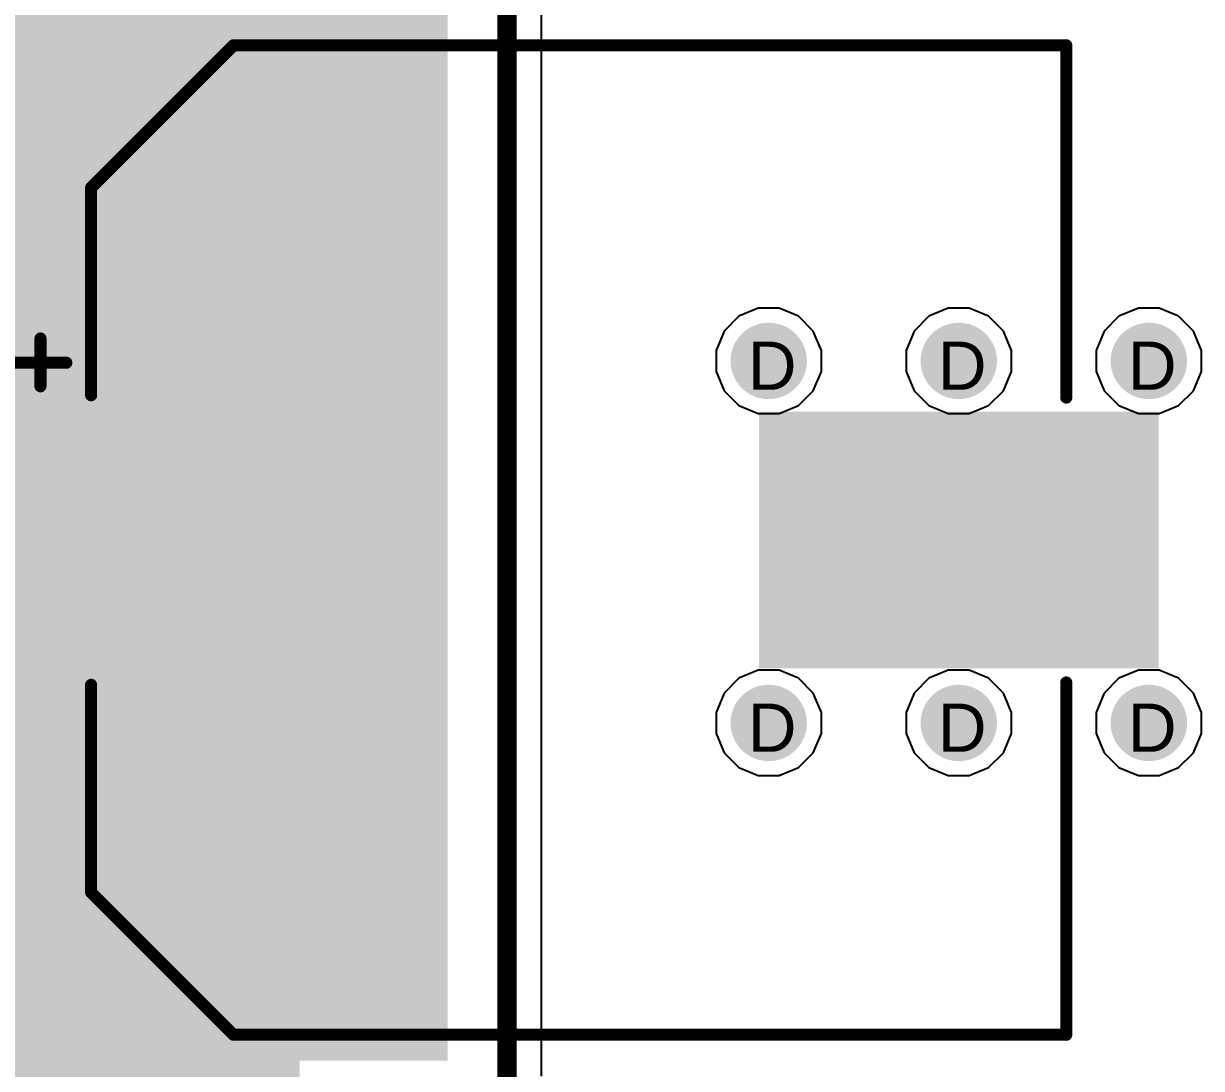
# Model space of a CAD drawing. Header units: inches. Extents: x 0 to 5032, y 0 to 5323.
# Drawn here: x 15.04 to 27.44, y 72.59 to 83.59 of the extents above; entities that cross this region are included whole.
import ezdxf

# ---------------------------------------------------------------- set-up
doc = ezdxf.new("R2010")
doc.units = ezdxf.units.IN
for name, color, linetype in [('Bottom Layer', 5, 'Continuous'), ('Bottom Solder', 6, 'Continuous'), ('Drill Drawing', 1, 'Continuous'), ('Layer 1', 16, 'Continuous'), ('Layer 2', 76, 'Continuous'), ('Top Layer', 1, 'Continuous'), ('Top Overlay', 2, 'Continuous'), ('Top Paste', 8, 'Continuous'), ('Top Solder', 216, 'Continuous'), ('Via Holes', 16, 'Continuous')]:
    doc.layers.add(name, color=color, linetype=linetype)
doc.styles.add('Arial', font='', dxfattribs={"height": 0.2})
doc.styles.get('Arial').set_extended_font_data('Arial')

# ---------------------------------------------------------------- blocks, each defined once
blk = doc.blocks.new('UCD_220_F_10__D___467')
at = {"layer": 'Top Layer'}
for points in [[(-6, 1.25), (-2, 1.25), (-2, -1.25), (-6, -1.25)], [(2, 1.25), (6, 1.25), (6, -1.25), (2, -1.25)]]:
    blk.add_hatch(color=1, dxfattribs=at).paths.add_polyline_path(points)
at = {"layer": 'Top Paste'}
for points in [[(-6, 1.25), (-2, 1.25), (-2, -1.25), (-6, -1.25)], [(2, 1.25), (6, 1.25), (6, -1.25), (2, -1.25)]]:
    blk.add_hatch(color=8, dxfattribs=at).paths.add_polyline_path(points)
at = {"layer": 'Top Solder'}
for points in [[(-6.102, 1.352), (-1.898, 1.352), (-1.898, -1.352), (-6.102, -1.352)], [(1.898, 1.352), (6.102, 1.352), (6.102, -1.352), (1.898, -1.352)]]:
    blk.add_hatch(color=216, dxfattribs=at).paths.add_polyline_path(points)
at = {"layer": 'Top Overlay'}
for points in [[(-5.131, 3.708, 0.127, 0.127, 0), (-3.632, 5.207, 0.127, 0.127, 0)], [(-3.632, 5.207, 0.127, 0.127, 0), (5.131, 5.207, 0.127, 0.127, 0)], [(5.131, 1.499, 0.127, 0.127, 0), (5.131, 5.207, 0.127, 0.127, 0)], [(-5.131, 1.524, 0.127, 0.127, 0), (-5.131, 3.708, 0.127, 0.127, 0)], [(-5.664, 1.618, 0.127, 0.127, 0), (-5.664, 2.121, 0.127, 0.127, 0)], [(-5.946, 1.866, 0.127, 0.127, 0), (-5.392, 1.866, 0.127, 0.127, 0)], [(-5.131, -3.708, 0.127, 0.127, 0), (-5.131, -1.524, 0.127, 0.127, 0)], [(5.131, -5.207, 0.127, 0.127, 0), (5.131, -1.499, 0.127, 0.127, 0)], [(-5.131, -3.708, 0.127, 0.127, 0), (-3.632, -5.207, 0.127, 0.127, 0)], [(-3.632, -5.207, 0.127, 0.127, 0), (5.131, -5.207, 0.127, 0.127, 0)]]:
    blk.add_lwpolyline(points, format="xyseb", dxfattribs=at)
for points in [[(-3.664, 5.207, 0.0635, 0.0635, 1), (-3.6, 5.207, 0.0635, 0.0635, 1)], [(-3.664, 5.207, 0.0635, 0.0635, 1), (-3.6, 5.207, 0.0635, 0.0635, 1)], [(5.099, 5.207, 0.0635, 0.0635, 1), (5.163, 5.207, 0.0635, 0.0635, 1)], [(5.099, 5.207, 0.0635, 0.0635, 1), (5.163, 5.207, 0.0635, 0.0635, 1)], [(-5.163, 3.708, 0.0635, 0.0635, 1), (-5.099, 3.708, 0.0635, 0.0635, 1)], [(-5.163, 3.708, 0.0635, 0.0635, 1), (-5.099, 3.708, 0.0635, 0.0635, 1)], [(-5.696, 2.121, 0.0635, 0.0635, 1), (-5.632, 2.121, 0.0635, 0.0635, 1)], [(-5.977, 1.866, 0.0635, 0.0635, 1), (-5.914, 1.866, 0.0635, 0.0635, 1)], [(-5.424, 1.866, 0.0635, 0.0635, 1), (-5.36, 1.866, 0.0635, 0.0635, 1)], [(-5.696, 1.618, 0.0635, 0.0635, 1), (-5.632, 1.618, 0.0635, 0.0635, 1)], [(-5.163, 1.524, 0.0635, 0.0635, 1), (-5.099, 1.524, 0.0635, 0.0635, 1)], [(5.099, 1.499, 0.0635, 0.0635, 1), (5.163, 1.499, 0.0635, 0.0635, 1)], [(-5.163, -1.524, 0.0635, 0.0635, 1), (-5.099, -1.524, 0.0635, 0.0635, 1)], [(5.099, -1.499, 0.0635, 0.0635, 1), (5.163, -1.499, 0.0635, 0.0635, 1)], [(-5.163, -3.708, 0.0635, 0.0635, 1), (-5.099, -3.708, 0.0635, 0.0635, 1)], [(-5.163, -3.708, 0.0635, 0.0635, 1), (-5.099, -3.708, 0.0635, 0.0635, 1)], [(-3.664, -5.207, 0.0635, 0.0635, 1), (-3.6, -5.207, 0.0635, 0.0635, 1)], [(-3.664, -5.207, 0.0635, 0.0635, 1), (-3.6, -5.207, 0.0635, 0.0635, 1)], [(5.099, -5.207, 0.0635, 0.0635, 1), (5.163, -5.207, 0.0635, 0.0635, 1)], [(5.099, -5.207, 0.0635, 0.0635, 1), (5.163, -5.207, 0.0635, 0.0635, 1)]]:
    blk.add_lwpolyline(points, format="xyseb", close=True, dxfattribs=at)

msp = doc.modelspace()

# ---------------------------------------------------------------- hatches: boundary and pattern name
at = {"layer": 'Bottom Layer'}
h = msp.add_hatch(color=5, dxfattribs=at)
edge = h.paths.add_edge_path()
edge.add_arc((22.885, 80.038), 0.3, 0, 360)
h = msp.add_hatch(color=5, dxfattribs=at)
edge = h.paths.add_edge_path()
edge.add_arc((24.885, 80.038), 0.3, 0, 360)
h = msp.add_hatch(color=5, dxfattribs=at)
edge = h.paths.add_edge_path()
edge.add_arc((26.885, 80.038), 0.3, 0, 360)
h = msp.add_hatch(color=5, dxfattribs=at)
edge = h.paths.add_edge_path()
edge.add_arc((22.885, 76.228), 0.3, 0, 360)
h = msp.add_hatch(color=5, dxfattribs=at)
edge = h.paths.add_edge_path()
edge.add_arc((24.885, 76.228), 0.3, 0, 360)
h = msp.add_hatch(color=5, dxfattribs=at)
edge = h.paths.add_edge_path()
edge.add_arc((26.885, 76.228), 0.3, 0, 360)
at = {"layer": 'Bottom Solder'}
h = msp.add_hatch(color=6, dxfattribs=at)
edge = h.paths.add_edge_path()
edge.add_arc((22.885, 80.038), 0.402, 0, 360)
h = msp.add_hatch(color=6, dxfattribs=at)
edge = h.paths.add_edge_path()
edge.add_arc((24.885, 80.038), 0.402, 0, 360)
h = msp.add_hatch(color=6, dxfattribs=at)
edge = h.paths.add_edge_path()
edge.add_arc((26.885, 80.038), 0.402, 0, 360)
h = msp.add_hatch(color=6, dxfattribs=at)
edge = h.paths.add_edge_path()
edge.add_arc((22.885, 76.228), 0.402, 0, 360)
h = msp.add_hatch(color=6, dxfattribs=at)
edge = h.paths.add_edge_path()
edge.add_arc((24.885, 76.228), 0.402, 0, 360)
h = msp.add_hatch(color=6, dxfattribs=at)
edge = h.paths.add_edge_path()
edge.add_arc((26.885, 76.228), 0.402, 0, 360)
at = {"layer": 'Layer 1'}
h = msp.add_hatch(color=16, dxfattribs=at)
edge = h.paths.add_edge_path()
edge.add_arc((22.885, 80.038), 0.3, 0, 360)
h = msp.add_hatch(color=16, dxfattribs=at)
edge = h.paths.add_edge_path()
edge.add_arc((24.885, 80.038), 0.3, 0, 360)
h = msp.add_hatch(color=16, dxfattribs=at)
edge = h.paths.add_edge_path()
edge.add_arc((26.885, 80.038), 0.3, 0, 360)
h = msp.add_hatch(color=16, dxfattribs=at)
edge = h.paths.add_edge_path()
edge.add_arc((22.885, 76.228), 0.3, 0, 360)
h = msp.add_hatch(color=16, dxfattribs=at)
edge = h.paths.add_edge_path()
edge.add_arc((24.885, 76.228), 0.3, 0, 360)
h = msp.add_hatch(color=16, dxfattribs=at)
edge = h.paths.add_edge_path()
edge.add_arc((26.885, 76.228), 0.3, 0, 360)
at = {"layer": 'Layer 2'}
h = msp.add_hatch(color=76, dxfattribs=at)
edge = h.paths.add_edge_path()
edge.add_arc((22.885, 80.038), 0.3, 0, 360)
h = msp.add_hatch(color=76, dxfattribs=at)
edge = h.paths.add_edge_path()
edge.add_arc((24.885, 80.038), 0.3, 0, 360)
h = msp.add_hatch(color=76, dxfattribs=at)
edge = h.paths.add_edge_path()
edge.add_arc((26.885, 80.038), 0.3, 0, 360)
h = msp.add_hatch(color=76, dxfattribs=at)
edge = h.paths.add_edge_path()
edge.add_arc((22.885, 76.228), 0.3, 0, 360)
h = msp.add_hatch(color=76, dxfattribs=at)
edge = h.paths.add_edge_path()
edge.add_arc((24.885, 76.228), 0.3, 0, 360)
h = msp.add_hatch(color=76, dxfattribs=at)
edge = h.paths.add_edge_path()
edge.add_arc((26.885, 76.228), 0.3, 0, 360)
at = {"layer": 'Top Layer'}
for points in [[(6.985, 79.321), (19.507, 79.321), (19.507, 92.84), (6.985, 92.84)], [(12.751, 72.672), (19.507, 72.672), (19.507, 92.84), (12.751, 92.84)], [(12.751, 69.244), (17.948, 69.244), (17.948, 73.739), (12.751, 73.739)]]:
    msp.add_hatch(color=1, dxfattribs=at).paths.add_polyline_path(points)
h = msp.add_hatch(color=1, dxfattribs=at)
edge = h.paths.add_edge_path()
edge.add_arc((22.885, 80.038), 0.3, 0, 360)
h = msp.add_hatch(color=1, dxfattribs=at)
edge = h.paths.add_edge_path()
edge.add_arc((24.885, 80.038), 0.3, 0, 360)
h = msp.add_hatch(color=1, dxfattribs=at)
edge = h.paths.add_edge_path()
edge.add_arc((26.885, 80.038), 0.3, 0, 360)
h = msp.add_hatch(color=1, dxfattribs=at)
edge = h.paths.add_edge_path()
edge.add_arc((22.885, 76.228), 0.3, 0, 360)
h = msp.add_hatch(color=1, dxfattribs=at)
edge = h.paths.add_edge_path()
edge.add_arc((24.885, 76.228), 0.3, 0, 360)
h = msp.add_hatch(color=1, dxfattribs=at)
edge = h.paths.add_edge_path()
edge.add_arc((26.885, 76.228), 0.3, 0, 360)
at = {"layer": 'Top Solder'}
h = msp.add_hatch(color=216, dxfattribs=at)
edge = h.paths.add_edge_path()
edge.add_arc((22.885, 80.038), 0.402, 0, 360)
h = msp.add_hatch(color=216, dxfattribs=at)
edge = h.paths.add_edge_path()
edge.add_arc((24.885, 80.038), 0.402, 0, 360)
h = msp.add_hatch(color=216, dxfattribs=at)
edge = h.paths.add_edge_path()
edge.add_arc((26.885, 80.038), 0.402, 0, 360)
h = msp.add_hatch(color=216, dxfattribs=at)
edge = h.paths.add_edge_path()
edge.add_arc((22.885, 76.228), 0.402, 0, 360)
h = msp.add_hatch(color=216, dxfattribs=at)
edge = h.paths.add_edge_path()
edge.add_arc((24.885, 76.228), 0.402, 0, 360)
h = msp.add_hatch(color=216, dxfattribs=at)
edge = h.paths.add_edge_path()
edge.add_arc((26.885, 76.228), 0.402, 0, 360)
at = {"layer": 'Via Holes'}
h = msp.add_hatch(color=7, dxfattribs=at)
edge = h.paths.add_edge_path()
edge.add_arc((22.885, 80.038), 0.15, 0, 360)
h = msp.add_hatch(color=7, dxfattribs=at)
edge = h.paths.add_edge_path()
edge.add_arc((24.885, 80.038), 0.15, 0, 360)
h = msp.add_hatch(color=7, dxfattribs=at)
edge = h.paths.add_edge_path()
edge.add_arc((26.885, 80.038), 0.15, 0, 360)
h = msp.add_hatch(color=7, dxfattribs=at)
edge = h.paths.add_edge_path()
edge.add_arc((22.885, 76.228), 0.15, 0, 360)
h = msp.add_hatch(color=7, dxfattribs=at)
edge = h.paths.add_edge_path()
edge.add_arc((24.885, 76.228), 0.15, 0, 360)
h = msp.add_hatch(color=7, dxfattribs=at)
edge = h.paths.add_edge_path()
edge.add_arc((26.885, 76.228), 0.15, 0, 360)

# ---------------------------------------------------------------- linework, layer by layer
at = {"layer": 'Layer 2'}
for p, q in [((22.775, 80.592), (22.571, 80.508)), ((22.995, 80.592), (22.775, 80.592)), ((23.199, 80.508), (22.995, 80.592)), ((24.775, 80.592), (24.571, 80.508)), ((24.995, 80.592), (24.775, 80.592)), ((25.199, 80.508), (24.995, 80.592)), ((26.775, 80.592), (26.571, 80.508)), ((26.995, 80.592), (26.775, 80.592)), ((27.199, 80.508), (26.995, 80.592)), ((22.571, 80.508), (22.415, 80.352)), ((23.354, 80.352), (23.199, 80.508)), ((24.571, 80.508), (24.415, 80.352)), ((25.354, 80.352), (25.199, 80.508)), ((26.571, 80.508), (26.415, 80.352)), ((27.354, 80.352), (27.199, 80.508)), ((22.415, 80.352), (22.331, 80.148)), ((23.439, 80.148), (23.354, 80.352)), ((24.415, 80.352), (24.331, 80.148)), ((25.439, 80.148), (25.354, 80.352)), ((26.415, 80.352), (26.331, 80.148)), ((27.439, 80.148), (27.354, 80.352)), ((22.331, 80.148), (22.331, 79.928)), ((23.439, 79.928), (23.439, 80.148)), ((24.331, 80.148), (24.331, 79.928)), ((25.439, 79.928), (25.439, 80.148)), ((26.331, 80.148), (26.331, 79.928)), ((27.439, 79.928), (27.439, 80.148)), ((22.331, 79.928), (22.415, 79.724)), ((23.354, 79.724), (23.439, 79.928)), ((24.331, 79.928), (24.415, 79.724)), ((25.354, 79.724), (25.439, 79.928)), ((26.331, 79.928), (26.415, 79.724)), ((27.354, 79.724), (27.439, 79.928)), ((22.415, 79.724), (22.571, 79.569)), ((23.199, 79.569), (23.354, 79.724)), ((24.415, 79.724), (24.571, 79.569)), ((25.199, 79.569), (25.354, 79.724)), ((26.415, 79.724), (26.571, 79.569)), ((27.199, 79.569), (27.354, 79.724)), ((22.571, 79.569), (22.775, 79.484)), ((22.775, 79.484), (22.995, 79.484)), ((22.995, 79.484), (23.199, 79.569)), ((24.571, 79.569), (24.775, 79.484)), ((24.775, 79.484), (24.995, 79.484)), ((24.995, 79.484), (25.199, 79.569)), ((26.571, 79.569), (26.775, 79.484)), ((26.775, 79.484), (26.995, 79.484)), ((26.995, 79.484), (27.199, 79.569)), ((22.775, 76.782), (22.571, 76.698)), ((22.995, 76.782), (22.775, 76.782)), ((23.199, 76.698), (22.995, 76.782)), ((24.775, 76.782), (24.571, 76.698)), ((24.995, 76.782), (24.775, 76.782)), ((25.199, 76.698), (24.995, 76.782)), ((26.775, 76.782), (26.571, 76.698)), ((26.995, 76.782), (26.775, 76.782)), ((27.199, 76.698), (26.995, 76.782)), ((22.571, 76.698), (22.415, 76.542)), ((23.354, 76.542), (23.199, 76.698)), ((24.571, 76.698), (24.415, 76.542)), ((25.354, 76.542), (25.199, 76.698)), ((26.571, 76.698), (26.415, 76.542)), ((27.354, 76.542), (27.199, 76.698)), ((22.415, 76.542), (22.331, 76.338)), ((23.439, 76.338), (23.354, 76.542)), ((24.415, 76.542), (24.331, 76.338)), ((25.439, 76.338), (25.354, 76.542)), ((26.415, 76.542), (26.331, 76.338)), ((27.439, 76.338), (27.354, 76.542)), ((22.331, 76.338), (22.331, 76.118)), ((23.439, 76.118), (23.439, 76.338)), ((24.331, 76.338), (24.331, 76.118)), ((25.439, 76.118), (25.439, 76.338)), ((26.331, 76.338), (26.331, 76.118)), ((27.439, 76.118), (27.439, 76.338)), ((22.331, 76.118), (22.415, 75.914)), ((23.354, 75.914), (23.439, 76.118)), ((24.331, 76.118), (24.415, 75.914)), ((25.354, 75.914), (25.439, 76.118)), ((26.331, 76.118), (26.415, 75.914)), ((27.354, 75.914), (27.439, 76.118)), ((22.415, 75.914), (22.571, 75.759)), ((23.199, 75.759), (23.354, 75.914)), ((24.415, 75.914), (24.571, 75.759)), ((25.199, 75.759), (25.354, 75.914)), ((26.415, 75.914), (26.571, 75.759)), ((27.199, 75.759), (27.354, 75.914)), ((22.571, 75.759), (22.775, 75.674)), ((22.995, 75.674), (23.199, 75.759)), ((24.571, 75.759), (24.775, 75.674)), ((24.995, 75.674), (25.199, 75.759)), ((26.571, 75.759), (26.775, 75.674)), ((26.995, 75.674), (27.199, 75.759)), ((22.775, 75.674), (22.995, 75.674)), ((24.775, 75.674), (24.995, 75.674)), ((26.775, 75.674), (26.995, 75.674))]:
    msp.add_line(p, q, dxfattribs=at)
at = {"layer": 'Top Layer'}
msp.add_line((20.494, 72.511), (20.494, 99.176), dxfattribs=at)
msp.add_lwpolyline([(20.131, 71.846, 0.203, 0.203, 0), (20.131, 99.176, 0.203, 0.203, 0)], format="xyseb", dxfattribs=at)

# ---------------------------------------------------------------- block references
msp.add_blockref('UCD_220_F_10__D___467', (20.885, 78.153))

# ---------------------------------------------------------------- texts
at = {"layer": 'Drill Drawing', "style": 'Arial'}
for p in [(22.665, 79.734), (24.665, 79.734), (26.665, 79.734), (22.665, 75.924), (24.665, 75.924), (26.665, 75.924)]:
    msp.add_text('D', height=0.508, dxfattribs=at).set_placement(p)

doc.saveas('drawing.dxf')
